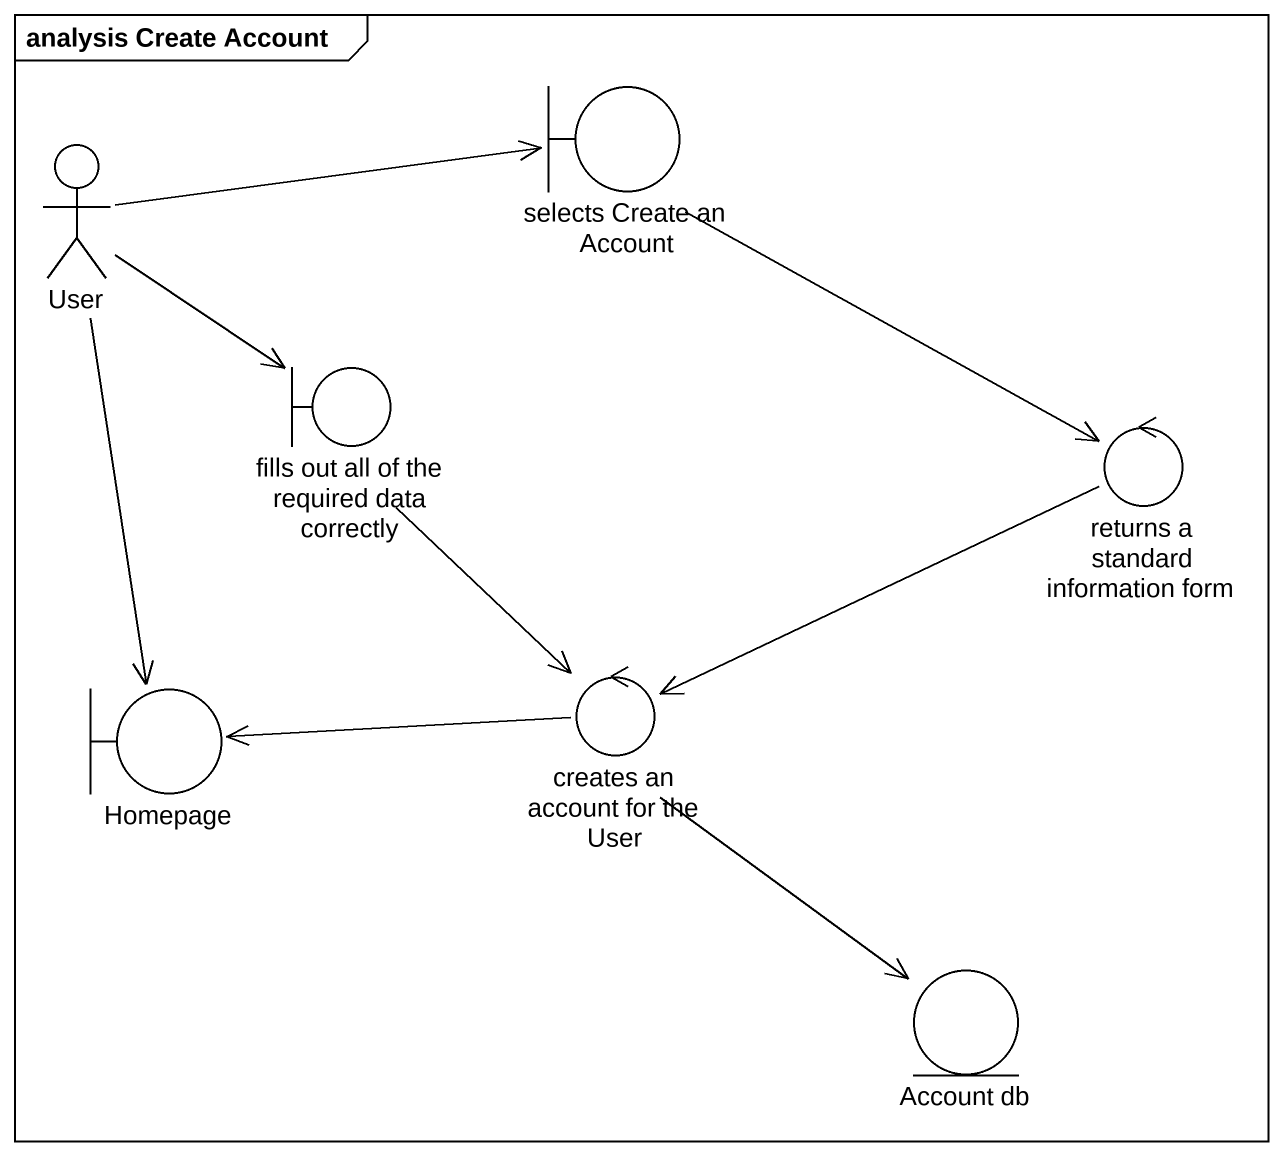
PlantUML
@startuml
mainframe analysis Create Account
boundary "selects Create an Account" as selects_Create_an_Account
actor User
boundary "fills out all of the required data correctly" as fills_out_all_of_the
control "returns a standard information form" as returns_a_standard
boundary Homepage
control "creates an account for the User" as creates_an_account_for_the
entity "Account db" as Account_db
selects_Create_an_Account --> returns_a_standard
User -right-> selects_Create_an_Account
User --> fills_out_all_of_the
User --> Homepage
fills_out_all_of_the --> creates_an_account_for_the
returns_a_standard -left-> creates_an_account_for_the
creates_an_account_for_the -left-> Homepage
creates_an_account_for_the --> Account_db
@enduml
